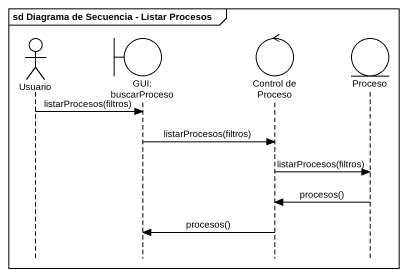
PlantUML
@startuml
mainframe sd Diagrama de Secuencia - Listar Procesos
hide footbox
actor Usuario
boundary "GUI: buscarProceso" as GUI_buscarProceso
control "Control de Proceso" as Control_de_Proceso
entity Proceso

Usuario -> GUI_buscarProceso : listarProcesos(filtros)
GUI_buscarProceso -> Control_de_Proceso : listarProcesos(filtros)
Control_de_Proceso -> Proceso : listarProcesos(filtros)
Proceso -> Control_de_Proceso : procesos()
Control_de_Proceso -> GUI_buscarProceso : procesos()
@enduml
